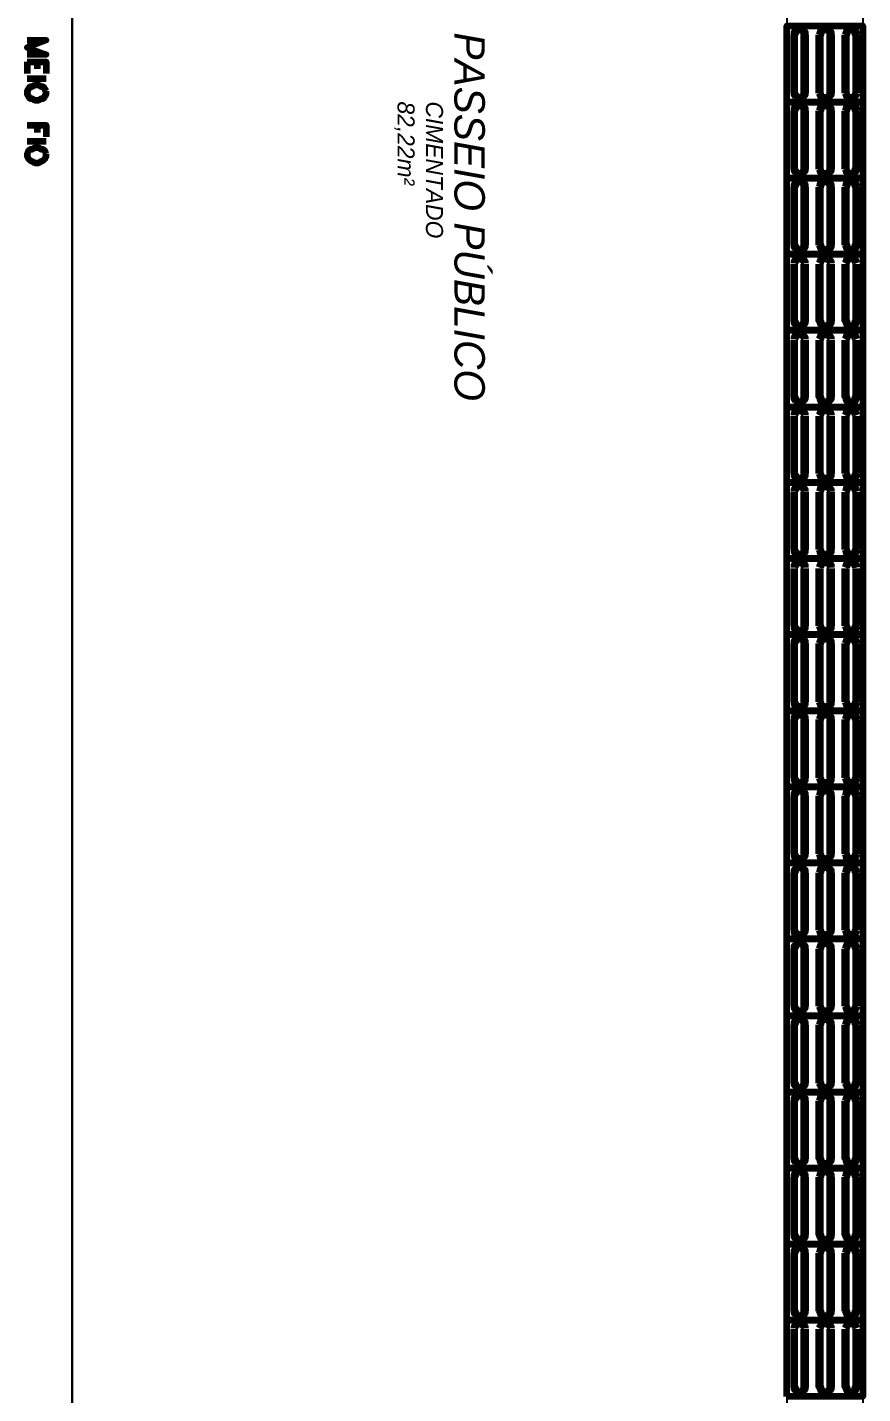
# Model space of a CAD drawing. Header units: millimetres. Extents: x 2273 to 2522, y 1034 to 1187.
# Drawn here: x 2454.622 to 2457.369, y 1045.469 to 1049.959 of the extents above; entities that cross this region are included whole.
import ezdxf

# ---------------------------------------------------------------- set-up
doc = ezdxf.new("R2010")
doc.units = ezdxf.units.MM
doc.layers.add('LAYER8', color=8, linetype='Continuous')
doc.layers.add('PAREDES', color=4, linetype='Continuous', lineweight=100)
doc.styles.get("Standard").update_dxf_attribs({"font": 'arial.ttf'})

# ---------------------------------------------------------------- blocks, each defined once
blk = doc.blocks.new('HI')
at = {"layer": 'PAREDES', "color": 0, "linetype": 'Continuous'}
for points in [[(75.7005, 139.3304), (75.7005, 139.3922), (75.724, 139.3304), (75.7475, 139.3922), (75.7475, 139.3304)], [(75.7711, 139.3304), (75.7711, 139.3922), (75.8093, 139.3922)], [(75.7711, 139.3627), (75.7946, 139.3627)], [(75.827, 139.3922), (75.827, 139.3304)], [(75.8681, 139.3922), (75.8623, 139.3892), (75.8534, 139.3833), (75.8534, 139.3775), (75.8475, 139.3686), (75.8475, 139.3539), (75.8534, 139.3451), (75.8534, 139.3392), (75.8623, 139.3333), (75.8681, 139.3304), (75.877, 139.3304), (75.8828, 139.3333), (75.8917, 139.3392), (75.8917, 139.3451), (75.8975, 139.3539), (75.8975, 139.3686), (75.8917, 139.3775), (75.8917, 139.3833), (75.8828, 139.3892), (75.877, 139.3922), (75.8681, 139.3922)], [(75.9799, 139.3304), (75.9799, 139.3922), (76.0181, 139.3922)], [(75.9799, 139.3627), (76.0034, 139.3627)], [(76.0328, 139.3922), (76.0328, 139.3304)], [(76.074, 139.3922), (76.0652, 139.3892), (76.0593, 139.3833), (76.0593, 139.3775), (76.0534, 139.3686), (76.0534, 139.3539), (76.0593, 139.3451), (76.0593, 139.3392), (76.0652, 139.3333), (76.074, 139.3304), (76.0828, 139.3304), (76.0887, 139.3333), (76.0946, 139.3392), (76.0975, 139.3451), (76.1034, 139.3539), (76.1034, 139.3686), (76.0975, 139.3775), (76.0946, 139.3833), (76.0887, 139.3892), (76.0828, 139.3922), (76.074, 139.3922)], [(75.7711, 139.3304), (75.8093, 139.3304)]]:
    blk.add_lwpolyline(points, dxfattribs=at)
blk = doc.blocks.new('VBCX')
at = {"layer": 'PAREDES', "color": 160, "linetype": 'Continuous'}
for points in [[(75.9034, 141.8275), (75.6534, 141.8275), (75.6534, 142.0775), (75.9034, 142.0775), (75.9034, 141.8275)], [(75.6828, 142.0598), (75.674, 142.0569), (75.6681, 142.0539), (75.6623, 142.048), (75.6623, 142.0392), (75.6623, 142.0304), (75.6681, 142.0245), (75.674, 142.0216), (75.6828, 142.0186)], [(75.6828, 142.0598), (75.874, 142.0598)], [(75.874, 142.0186), (75.8799, 142.0216), (75.8858, 142.0245), (75.8917, 142.0304), (75.8917, 142.0392), (75.8917, 142.048), (75.8858, 142.0539), (75.8799, 142.0569), (75.874, 142.0598)], [(76.1534, 141.8275), (75.9034, 141.8275), (75.9034, 142.0775), (76.1534, 142.0775), (76.1534, 141.8275)], [(75.9328, 142.0598), (75.924, 142.0569), (75.9181, 142.0539), (75.9123, 142.048), (75.9123, 142.0392), (75.9123, 142.0304), (75.9181, 142.0245), (75.924, 142.0216), (75.9328, 142.0186)], [(75.9328, 142.0598), (76.124, 142.0598)], [(76.124, 142.0186), (76.1299, 142.0216), (76.1358, 142.0245), (76.1417, 142.0304), (76.1417, 142.0392), (76.1417, 142.048), (76.1358, 142.0539), (76.1299, 142.0569), (76.1211, 142.0598)], [(76.4034, 141.8275), (76.1534, 141.8275), (76.1534, 142.0775), (76.4034, 142.0775), (76.4034, 141.8275)], [(76.1828, 142.0598), (76.174, 142.0569), (76.1681, 142.0539), (76.1623, 142.048), (76.1623, 142.0392), (76.1623, 142.0304), (76.1681, 142.0245), (76.174, 142.0216), (76.1828, 142.0186)], [(76.1828, 142.0598), (76.374, 142.0598)], [(76.374, 142.0186), (76.3799, 142.0216), (76.3858, 142.0245), (76.3917, 142.0304), (76.3917, 142.0392), (76.3917, 142.048), (76.3858, 142.0539), (76.3799, 142.0569), (76.3711, 142.0598)], [(76.6534, 141.8275), (76.4034, 141.8275), (76.4034, 142.0775), (76.6534, 142.0775), (76.6534, 141.8275)], [(76.4328, 142.0598), (76.427, 142.0569), (76.4181, 142.0539), (76.4152, 142.048), (76.4123, 142.0392), (76.4152, 142.0304), (76.4181, 142.0245), (76.427, 142.0216), (76.4328, 142.0186)], [(76.4358, 142.0598), (76.624, 142.0598)], [(76.6211, 142.0186), (76.6299, 142.0216), (76.6358, 142.0245), (76.6417, 142.0304), (76.6417, 142.0392), (76.6417, 142.048), (76.6358, 142.0539), (76.6299, 142.0569), (76.6211, 142.0598)], [(76.9064, 141.8275), (76.6534, 141.8275), (76.6534, 142.0775), (76.9064, 142.0775), (76.9064, 141.8275)], [(76.6828, 142.0598), (76.677, 142.0569), (76.6681, 142.0539), (76.6652, 142.048), (76.6623, 142.0392), (76.6652, 142.0304), (76.6681, 142.0245), (76.677, 142.0216), (76.6828, 142.0186)], [(76.6858, 142.0598), (76.874, 142.0598)], [(76.8711, 142.0186), (76.8799, 142.0216), (76.8858, 142.0245), (76.8917, 142.0304), (76.8917, 142.0392), (76.8917, 142.048), (76.8858, 142.0539), (76.8799, 142.0569), (76.8711, 142.0598)], [(77.1534, 141.8275), (76.9064, 141.8275), (76.9064, 142.0775), (77.1534, 142.0775), (77.1534, 141.8275)], [(76.9328, 142.0598), (76.927, 142.0569), (76.9181, 142.0539), (76.9152, 142.048), (76.9123, 142.0392), (76.9152, 142.0304), (76.9181, 142.0245), (76.927, 142.0216), (76.9328, 142.0186)], [(76.9358, 142.0598), (77.124, 142.0598)], [(77.124, 142.0186), (77.1328, 142.0216), (77.1387, 142.0245), (77.1417, 142.0304), (77.1446, 142.0392), (77.1417, 142.048), (77.1387, 142.0539), (77.1328, 142.0569), (77.124, 142.0598)], [(77.4034, 141.8275), (77.1534, 141.8275), (77.1534, 142.0775), (77.4034, 142.0775), (77.4034, 141.8275)], [(77.1828, 142.0598), (77.177, 142.0569), (77.1681, 142.0539), (77.1652, 142.048), (77.1623, 142.0392), (77.1652, 142.0304), (77.1681, 142.0245), (77.177, 142.0216), (77.1828, 142.0186)], [(77.1858, 142.0598), (77.374, 142.0598)], [(77.374, 142.0186), (77.3828, 142.0216), (77.3887, 142.0245), (77.3917, 142.0304), (77.3946, 142.0392), (77.3917, 142.048), (77.3887, 142.0539), (77.3828, 142.0569), (77.374, 142.0598)], [(77.6534, 141.8275), (77.4034, 141.8275), (77.4034, 142.0775), (77.6534, 142.0775), (77.6534, 141.8275)], [(77.4328, 142.0598), (77.424, 142.0569), (77.4181, 142.0539), (77.4152, 142.048), (77.4123, 142.0392), (77.4152, 142.0304), (77.4181, 142.0245), (77.424, 142.0216), (77.4328, 142.0186)], [(77.4358, 142.0598), (77.624, 142.0598)], [(77.624, 142.0186), (77.6328, 142.0216), (77.6387, 142.0245), (77.6417, 142.0304), (77.6446, 142.0392), (77.6417, 142.048), (77.6387, 142.0539), (77.6328, 142.0569), (77.624, 142.0598)], [(77.9034, 141.8275), (77.6534, 141.8275), (77.6534, 142.0775), (77.9034, 142.0775), (77.9034, 141.8275)], [(77.6828, 142.0598), (77.674, 142.0569), (77.6681, 142.0539), (77.6652, 142.048), (77.6623, 142.0392), (77.6652, 142.0304), (77.6681, 142.0245), (77.674, 142.0216), (77.6828, 142.0186)], [(77.6828, 142.0598), (77.874, 142.0598)], [(77.874, 142.0186), (77.8828, 142.0216), (77.8887, 142.0245), (77.8917, 142.0304), (77.8946, 142.0392), (77.8917, 142.048), (77.8887, 142.0539), (77.8828, 142.0569), (77.874, 142.0598)], [(78.1534, 141.8275), (77.9034, 141.8275), (77.9034, 142.0775), (78.1534, 142.0775), (78.1534, 141.8275)], [(77.9328, 142.0598), (77.924, 142.0569), (77.9181, 142.0539), (77.9152, 142.048), (77.9123, 142.0392), (77.9152, 142.0304), (77.9181, 142.0245), (77.924, 142.0216), (77.9328, 142.0186)], [(77.9328, 142.0598), (78.124, 142.0598)], [(78.124, 142.0186), (78.1328, 142.0216), (78.1387, 142.0245), (78.1417, 142.0304), (78.1446, 142.0392), (78.1417, 142.048), (78.1387, 142.0539), (78.1328, 142.0569), (78.124, 142.0598)], [(78.4034, 141.8275), (78.1534, 141.8275), (78.1534, 142.0775), (78.4034, 142.0775), (78.4034, 141.8275)], [(78.1828, 142.0598), (78.174, 142.0569), (78.1681, 142.0539), (78.1652, 142.048), (78.1623, 142.0392), (78.1652, 142.0304), (78.1681, 142.0245), (78.174, 142.0216), (78.1828, 142.0186)], [(78.1828, 142.0598), (78.374, 142.0598)], [(78.374, 142.0186), (78.3828, 142.0216), (78.3887, 142.0245), (78.3917, 142.0304), (78.3946, 142.0392), (78.3917, 142.048), (78.3887, 142.0539), (78.3799, 142.0569), (78.374, 142.0598)], [(78.6534, 141.8275), (78.4034, 141.8275), (78.4034, 142.0775), (78.6534, 142.0775), (78.6534, 141.8275)], [(78.4358, 142.0598), (78.427, 142.0569), (78.4211, 142.0539), (78.4152, 142.048), (78.4152, 142.0392), (78.4152, 142.0304), (78.4211, 142.0245), (78.427, 142.0216), (78.4358, 142.0186)], [(78.4358, 142.0598), (78.624, 142.0598)], [(78.624, 142.0186), (78.6328, 142.0216), (78.6387, 142.0245), (78.6417, 142.0304), (78.6446, 142.0392), (78.6417, 142.048), (78.6387, 142.0539), (78.6299, 142.0569), (78.624, 142.0598)], [(78.9064, 141.8275), (78.6534, 141.8275), (78.6534, 142.0775), (78.9064, 142.0775), (78.9064, 141.8275)], [(78.6858, 142.0598), (78.677, 142.0569), (78.6711, 142.0539), (78.6652, 142.048), (78.6652, 142.0392), (78.6652, 142.0304), (78.6711, 142.0245), (78.677, 142.0216), (78.6858, 142.0186)], [(78.6858, 142.0598), (78.874, 142.0598)], [(78.874, 142.0186), (78.8799, 142.0216), (78.8887, 142.0245), (78.8917, 142.0304), (78.8946, 142.0392), (78.8917, 142.048), (78.8887, 142.0539), (78.8799, 142.0569), (78.874, 142.0598)], [(79.1564, 141.8275), (78.9064, 141.8275), (78.9064, 142.0775), (79.1564, 142.0775), (79.1564, 141.8275)], [(78.9358, 142.0598), (78.927, 142.0569), (78.9211, 142.0539), (78.9152, 142.048), (78.9152, 142.0392), (78.9152, 142.0304), (78.9211, 142.0245), (78.927, 142.0216), (78.9358, 142.0186)], [(78.9358, 142.0598), (79.127, 142.0598)], [(79.127, 142.0186), (79.1328, 142.0216), (79.1387, 142.0245), (79.1446, 142.0304), (79.1446, 142.0392), (79.1446, 142.048), (79.1387, 142.0539), (79.1328, 142.0569), (79.124, 142.0598)], [(79.4064, 141.8275), (79.1564, 141.8275), (79.1564, 142.0775), (79.4064, 142.0775), (79.4064, 141.8275)], [(79.1858, 142.0598), (79.177, 142.0569), (79.1711, 142.0539), (79.1652, 142.048), (79.1652, 142.0392), (79.1652, 142.0304), (79.1711, 142.0245), (79.177, 142.0216), (79.1858, 142.0186)], [(79.1858, 142.0598), (79.377, 142.0598)], [(79.374, 142.0186), (79.3828, 142.0216), (79.3887, 142.0245), (79.3946, 142.0304), (79.3946, 142.0392), (79.3946, 142.048), (79.3887, 142.0539), (79.3828, 142.0569), (79.374, 142.0598)], [(79.6564, 141.8275), (79.4064, 141.8275), (79.4064, 142.0775), (79.6564, 142.0775), (79.6564, 141.8275)], [(79.4358, 142.0598), (79.427, 142.0569), (79.4211, 142.0539), (79.4152, 142.048), (79.4152, 142.0392), (79.4152, 142.0304), (79.4211, 142.0245), (79.427, 142.0216), (79.4358, 142.0186)], [(79.4358, 142.0598), (79.627, 142.0598)], [(79.624, 142.0186), (79.6328, 142.0216), (79.6387, 142.0245), (79.6446, 142.0304), (79.6446, 142.0392), (79.6446, 142.048), (79.6387, 142.0539), (79.6328, 142.0569), (79.624, 142.0598)], [(79.9064, 141.8275), (79.6564, 141.8275), (79.6564, 142.0775), (79.9064, 142.0775), (79.9064, 141.8275)], [(79.6858, 142.0598), (79.677, 142.0569), (79.6711, 142.0539), (79.6652, 142.048), (79.6652, 142.0392), (79.6652, 142.0304), (79.6711, 142.0245), (79.677, 142.0216), (79.6858, 142.0186)], [(79.6858, 142.0598), (79.877, 142.0598)], [(79.874, 142.0186), (79.8828, 142.0216), (79.8887, 142.0245), (79.8946, 142.0304), (79.8946, 142.0392), (79.8946, 142.048), (79.8887, 142.0539), (79.8828, 142.0569), (79.874, 142.0598)], [(80.1564, 141.8275), (79.9064, 141.8275), (79.9064, 142.0775), (80.1564, 142.0775), (80.1564, 141.8275)], [(79.9328, 142.0598), (79.927, 142.0569), (79.9211, 142.0539), (79.9152, 142.048), (79.9152, 142.0392), (79.9152, 142.0304), (79.9211, 142.0245), (79.927, 142.0216), (79.9328, 142.0186)], [(79.9358, 142.0598), (80.127, 142.0598)], [(80.124, 142.0186), (80.1328, 142.0216), (80.1387, 142.0245), (80.1446, 142.0304), (80.1446, 142.0392), (80.1446, 142.048), (80.1387, 142.0539), (80.1328, 142.0569), (80.124, 142.0598)], [(75.6828, 142.0539), (75.6711, 142.051), (75.6652, 142.0392), (75.6711, 142.0275), (75.6828, 142.0245)], [(75.6828, 142.0539), (75.874, 142.0539)], [(75.874, 142.0245), (75.6828, 142.0245)], [(75.874, 142.0186), (75.6828, 142.0186)], [(75.874, 142.0245), (75.8828, 142.0275), (75.8887, 142.0392), (75.8828, 142.051), (75.874, 142.0539)], [(75.9328, 142.0539), (75.9211, 142.051), (75.9152, 142.0392), (75.9211, 142.0275), (75.9328, 142.0245)], [(75.9328, 142.0539), (76.124, 142.0539)], [(76.124, 142.0245), (75.9328, 142.0245)], [(76.124, 142.0186), (75.9328, 142.0186)], [(76.124, 142.0245), (76.1328, 142.0275), (76.1387, 142.0392), (76.1328, 142.051), (76.1211, 142.0539)], [(76.1828, 142.0539), (76.1711, 142.051), (76.1652, 142.0392), (76.1711, 142.0275), (76.1828, 142.0245)], [(76.1828, 142.0539), (76.374, 142.0539)], [(76.374, 142.0245), (76.1828, 142.0245)], [(76.374, 142.0186), (76.1828, 142.0186)], [(76.3711, 142.0245), (76.3828, 142.0275), (76.3887, 142.0392), (76.3828, 142.051), (76.3711, 142.0539)], [(76.4328, 142.0539), (76.424, 142.051), (76.4181, 142.0392), (76.424, 142.0275), (76.4328, 142.0245)], [(76.4358, 142.0539), (76.624, 142.0539)], [(76.624, 142.0245), (76.4358, 142.0245)], [(76.624, 142.0186), (76.4358, 142.0186)], [(76.6211, 142.0245), (76.6328, 142.0275), (76.6387, 142.0392), (76.6328, 142.051), (76.6211, 142.0539)], [(76.6828, 142.0539), (76.6711, 142.051), (76.6681, 142.0392), (76.6711, 142.0275), (76.6828, 142.0245)], [(76.6858, 142.0539), (76.874, 142.0539)], [(76.874, 142.0245), (76.6858, 142.0245)], [(76.874, 142.0186), (76.6858, 142.0186)], [(76.8711, 142.0245), (76.8828, 142.0275), (76.8887, 142.0392), (76.8828, 142.051), (76.8711, 142.0539)], [(76.9328, 142.0539), (76.9211, 142.051), (76.9181, 142.0392), (76.9211, 142.0275), (76.9328, 142.0245)], [(76.9358, 142.0539), (77.124, 142.0539)], [(77.124, 142.0245), (76.9358, 142.0245)], [(77.124, 142.0186), (76.9358, 142.0186)], [(77.124, 142.0245), (77.1358, 142.0275), (77.1387, 142.0392), (77.1358, 142.051), (77.124, 142.0539)], [(77.1828, 142.0539), (77.1711, 142.051), (77.1681, 142.0392), (77.1711, 142.0275), (77.1828, 142.0245)], [(77.1858, 142.0539), (77.374, 142.0539)], [(77.374, 142.0245), (77.1858, 142.0245)], [(77.374, 142.0186), (77.1858, 142.0186)], [(77.374, 142.0245), (77.3858, 142.0275), (77.3887, 142.0392), (77.3858, 142.051), (77.374, 142.0539)], [(77.4328, 142.0539), (77.4211, 142.051), (77.4181, 142.0392), (77.4211, 142.0275), (77.4328, 142.0245)], [(77.4358, 142.0539), (77.624, 142.0539)], [(77.624, 142.0245), (77.4358, 142.0245)], [(77.624, 142.0186), (77.4358, 142.0186)], [(77.624, 142.0245), (77.6358, 142.0275), (77.6387, 142.0392), (77.6358, 142.051), (77.624, 142.0539)], [(77.6828, 142.0539), (77.6711, 142.051), (77.6681, 142.0392), (77.6711, 142.0275), (77.6828, 142.0245)], [(77.6828, 142.0539), (77.874, 142.0539)], [(77.874, 142.0245), (77.6828, 142.0245)], [(77.874, 142.0186), (77.6828, 142.0186)], [(77.874, 142.0245), (77.8858, 142.0275), (77.8887, 142.0392), (77.8858, 142.051), (77.874, 142.0539)], [(77.9328, 142.0539), (77.9211, 142.051), (77.9181, 142.0392), (77.9211, 142.0275), (77.9328, 142.0245)], [(77.9328, 142.0539), (78.124, 142.0539)], [(78.124, 142.0245), (77.9328, 142.0245)], [(78.124, 142.0186), (77.9328, 142.0186)], [(78.124, 142.0245), (78.1358, 142.0275), (78.1387, 142.0392), (78.1358, 142.051), (78.124, 142.0539)], [(78.1828, 142.0539), (78.1711, 142.051), (78.1681, 142.0392), (78.1711, 142.0275), (78.1828, 142.0245)], [(78.1828, 142.0539), (78.374, 142.0539)], [(78.374, 142.0245), (78.1828, 142.0245)], [(78.374, 142.0186), (78.1828, 142.0186)], [(78.374, 142.0245), (78.3858, 142.0275), (78.3887, 142.0392), (78.3858, 142.051), (78.374, 142.0539)], [(78.4358, 142.0539), (78.424, 142.051), (78.4181, 142.0392), (78.424, 142.0275), (78.4358, 142.0245)], [(78.4358, 142.0539), (78.624, 142.0539)], [(78.624, 142.0245), (78.4358, 142.0245)], [(78.624, 142.0186), (78.4358, 142.0186)], [(78.624, 142.0245), (78.6358, 142.0275), (78.6387, 142.0392), (78.6358, 142.051), (78.624, 142.0539)], [(78.6858, 142.0539), (78.674, 142.051), (78.6681, 142.0392), (78.674, 142.0275), (78.6858, 142.0245)], [(78.6858, 142.0539), (78.874, 142.0539)], [(78.874, 142.0245), (78.6858, 142.0245)], [(78.874, 142.0186), (78.6858, 142.0186)], [(78.874, 142.0245), (78.8858, 142.0275), (78.8887, 142.0392), (78.8858, 142.051), (78.874, 142.0539)], [(78.9358, 142.0539), (78.924, 142.051), (78.9181, 142.0392), (78.924, 142.0275), (78.9358, 142.0245)], [(78.9358, 142.0539), (79.127, 142.0539)], [(79.127, 142.0245), (78.9358, 142.0245)], [(79.127, 142.0186), (78.9358, 142.0186)], [(79.124, 142.0245), (79.1358, 142.0275), (79.1417, 142.0392), (79.1358, 142.051), (79.124, 142.0539)], [(79.1858, 142.0539), (79.174, 142.051), (79.1681, 142.0392), (79.174, 142.0275), (79.1858, 142.0245)], [(79.1858, 142.0539), (79.377, 142.0539)], [(79.377, 142.0245), (79.1858, 142.0245)], [(79.377, 142.0186), (79.1858, 142.0186)], [(79.374, 142.0245), (79.3858, 142.0275), (79.3917, 142.0392), (79.3858, 142.051), (79.374, 142.0539)], [(79.4358, 142.0539), (79.424, 142.051), (79.4181, 142.0392), (79.424, 142.0275), (79.4358, 142.0245)], [(79.4358, 142.0539), (79.627, 142.0539)], [(79.627, 142.0245), (79.4358, 142.0245)], [(79.627, 142.0186), (79.4358, 142.0186)], [(79.624, 142.0245), (79.6358, 142.0275), (79.6417, 142.0392), (79.6358, 142.051), (79.624, 142.0539)], [(79.6858, 142.0539), (79.674, 142.051), (79.6681, 142.0392), (79.674, 142.0275), (79.6858, 142.0245)], [(79.6858, 142.0539), (79.877, 142.0539)], [(79.877, 142.0245), (79.6858, 142.0245)], [(79.877, 142.0186), (79.6858, 142.0186)], [(79.874, 142.0245), (79.8858, 142.0275), (79.8917, 142.0392), (79.8858, 142.051), (79.874, 142.0539)], [(79.9328, 142.0539), (79.924, 142.051), (79.9181, 142.0392), (79.924, 142.0275), (79.9328, 142.0245)], [(79.9358, 142.0539), (80.127, 142.0539)], [(80.127, 142.0245), (79.9358, 142.0245)], [(80.127, 142.0186), (79.9358, 142.0186)], [(80.124, 142.0245), (80.1358, 142.0275), (80.1417, 142.0392), (80.1358, 142.051), (80.124, 142.0539)], [(75.6828, 141.9745), (75.674, 141.9745), (75.6681, 141.9686), (75.6623, 141.9627), (75.6623, 141.9539), (75.6623, 141.948), (75.6681, 141.9392), (75.674, 141.9363), (75.6828, 141.9333)], [(75.6828, 141.9716), (75.6711, 141.9657), (75.6652, 141.9539), (75.6711, 141.9422), (75.6828, 141.9392)], [(75.6828, 141.9745), (75.874, 141.9745)], [(75.6828, 141.9686), (75.874, 141.9686)], [(75.874, 141.9333), (75.8799, 141.9363), (75.8858, 141.9392), (75.8917, 141.948), (75.8917, 141.9539), (75.8917, 141.9627), (75.8858, 141.9686), (75.8799, 141.9745), (75.874, 141.9745)], [(75.874, 141.9392), (75.8828, 141.9422), (75.8887, 141.9539), (75.8828, 141.9657), (75.874, 141.9716)], [(75.9328, 141.9745), (75.924, 141.9745), (75.9181, 141.9686), (75.9123, 141.9627), (75.9123, 141.9539), (75.9123, 141.948), (75.9181, 141.9392), (75.924, 141.9363), (75.9328, 141.9333)], [(75.9328, 141.9716), (75.9211, 141.9657), (75.9152, 141.9539), (75.9211, 141.9422), (75.9328, 141.9392)], [(75.9328, 141.9745), (76.124, 141.9745)], [(75.9328, 141.9686), (76.124, 141.9686)], [(76.124, 141.9333), (76.1299, 141.9363), (76.1358, 141.9392), (76.1417, 141.948), (76.1417, 141.9539), (76.1417, 141.9627), (76.1358, 141.9686), (76.1299, 141.9745), (76.1211, 141.9745)], [(76.124, 141.9392), (76.1328, 141.9422), (76.1387, 141.9539), (76.1328, 141.9657), (76.1211, 141.9716)], [(76.1828, 141.9745), (76.174, 141.9745), (76.1681, 141.9686), (76.1623, 141.9627), (76.1623, 141.9539), (76.1623, 141.948), (76.1681, 141.9392), (76.174, 141.9363), (76.1828, 141.9333)], [(76.1828, 141.9716), (76.1711, 141.9657), (76.1652, 141.9539), (76.1711, 141.9422), (76.1828, 141.9392)], [(76.1828, 141.9745), (76.374, 141.9745)], [(76.1828, 141.9686), (76.374, 141.9686)], [(76.374, 141.9333), (76.3799, 141.9363), (76.3858, 141.9392), (76.3917, 141.948), (76.3917, 141.9539), (76.3917, 141.9627), (76.3858, 141.9686), (76.3799, 141.9745), (76.3711, 141.9745)], [(76.3711, 141.9392), (76.3828, 141.9422), (76.3887, 141.9539), (76.3828, 141.9657), (76.3711, 141.9716)], [(76.4328, 141.9745), (76.427, 141.9745), (76.4181, 141.9686), (76.4152, 141.9627), (76.4123, 141.9539), (76.4152, 141.948), (76.4181, 141.9392), (76.427, 141.9363), (76.4328, 141.9333)], [(76.4328, 141.9716), (76.424, 141.9657), (76.4181, 141.9539), (76.424, 141.9422), (76.4328, 141.9392)], [(76.4358, 141.9745), (76.624, 141.9745)], [(76.4358, 141.9686), (76.624, 141.9686)], [(76.6211, 141.9333), (76.6299, 141.9363), (76.6358, 141.9392), (76.6417, 141.948), (76.6417, 141.9539), (76.6417, 141.9627), (76.6358, 141.9686), (76.6299, 141.9745), (76.6211, 141.9745)], [(76.6211, 141.9392), (76.6328, 141.9422), (76.6387, 141.9539), (76.6328, 141.9657), (76.6211, 141.9716)], [(76.6828, 141.9745), (76.677, 141.9745), (76.6681, 141.9686), (76.6652, 141.9627), (76.6623, 141.9539), (76.6652, 141.948), (76.6681, 141.9392), (76.677, 141.9363), (76.6828, 141.9333)], [(76.6828, 141.9716), (76.6711, 141.9657), (76.6681, 141.9539), (76.6711, 141.9422), (76.6828, 141.9392)], [(76.6858, 141.9745), (76.874, 141.9745)], [(76.6858, 141.9686), (76.874, 141.9686)], [(76.8711, 141.9333), (76.8799, 141.9363), (76.8858, 141.9392), (76.8917, 141.948), (76.8917, 141.9539), (76.8917, 141.9627), (76.8858, 141.9686), (76.8799, 141.9745), (76.8711, 141.9745)], [(76.8711, 141.9392), (76.8828, 141.9422), (76.8887, 141.9539), (76.8828, 141.9657), (76.8711, 141.9716)], [(76.9328, 141.9745), (76.927, 141.9745), (76.9181, 141.9686), (76.9152, 141.9627), (76.9123, 141.9539), (76.9152, 141.948), (76.9181, 141.9392), (76.927, 141.9363), (76.9328, 141.9333)], [(76.9328, 141.9716), (76.9211, 141.9657), (76.9181, 141.9539), (76.9211, 141.9422), (76.9328, 141.9392)], [(76.9358, 141.9745), (77.124, 141.9745)], [(76.9358, 141.9686), (77.124, 141.9686)], [(77.124, 141.9333), (77.1328, 141.9363), (77.1387, 141.9392), (77.1417, 141.948), (77.1446, 141.9539), (77.1417, 141.9627), (77.1387, 141.9686), (77.1328, 141.9745), (77.124, 141.9745)], [(77.124, 141.9392), (77.1358, 141.9422), (77.1387, 141.9539), (77.1358, 141.9657), (77.124, 141.9716)], [(77.1828, 141.9745), (77.177, 141.9745), (77.1681, 141.9686), (77.1652, 141.9627), (77.1623, 141.9539), (77.1652, 141.948), (77.1681, 141.9392), (77.177, 141.9363), (77.1828, 141.9333)], [(77.1828, 141.9716), (77.1711, 141.9657), (77.1681, 141.9539), (77.1711, 141.9422), (77.1828, 141.9392)], [(77.1858, 141.9745), (77.374, 141.9745)], [(77.1858, 141.9686), (77.374, 141.9686)], [(77.374, 141.9333), (77.3828, 141.9363), (77.3887, 141.9392), (77.3917, 141.948), (77.3946, 141.9539), (77.3917, 141.9627), (77.3887, 141.9686), (77.3828, 141.9745), (77.374, 141.9745)], [(77.374, 141.9392), (77.3858, 141.9422), (77.3887, 141.9539), (77.3858, 141.9657), (77.374, 141.9716)], [(77.4328, 141.9745), (77.424, 141.9745), (77.4181, 141.9686), (77.4152, 141.9627), (77.4123, 141.9539), (77.4152, 141.948), (77.4181, 141.9392), (77.424, 141.9363), (77.4328, 141.9333)], [(77.4328, 141.9716), (77.4211, 141.9657), (77.4181, 141.9539), (77.4211, 141.9422), (77.4328, 141.9392)], [(77.4358, 141.9745), (77.624, 141.9745)], [(77.4358, 141.9686), (77.624, 141.9686)], [(77.624, 141.9333), (77.6328, 141.9363), (77.6387, 141.9392), (77.6417, 141.948), (77.6446, 141.9539), (77.6417, 141.9627), (77.6387, 141.9686), (77.6328, 141.9745), (77.624, 141.9745)], [(77.624, 141.9392), (77.6358, 141.9422), (77.6387, 141.9539), (77.6358, 141.9657), (77.624, 141.9716)], [(77.6828, 141.9745), (77.674, 141.9745), (77.6681, 141.9686), (77.6652, 141.9627), (77.6623, 141.9539), (77.6652, 141.948), (77.6681, 141.9392), (77.674, 141.9363), (77.6828, 141.9333)], [(77.6828, 141.9716), (77.6711, 141.9657), (77.6681, 141.9539), (77.6711, 141.9422), (77.6828, 141.9392)], [(77.6828, 141.9745), (77.874, 141.9745)], [(77.6828, 141.9686), (77.874, 141.9686)], [(77.874, 141.9333), (77.8828, 141.9363), (77.8887, 141.9392), (77.8917, 141.948), (77.8946, 141.9539), (77.8917, 141.9627), (77.8887, 141.9686), (77.8828, 141.9745), (77.874, 141.9745)], [(77.874, 141.9392), (77.8858, 141.9422), (77.8887, 141.9539), (77.8858, 141.9657), (77.874, 141.9716)], [(77.9328, 141.9745), (77.924, 141.9745), (77.9181, 141.9686), (77.9152, 141.9627), (77.9123, 141.9539), (77.9152, 141.948), (77.9181, 141.9392), (77.924, 141.9363), (77.9328, 141.9333)], [(77.9328, 141.9716), (77.9211, 141.9657), (77.9181, 141.9539), (77.9211, 141.9422), (77.9328, 141.9392)], [(77.9328, 141.9745), (78.124, 141.9745)], [(77.9328, 141.9686), (78.124, 141.9686)], [(78.124, 141.9333), (78.1328, 141.9363), (78.1387, 141.9392), (78.1417, 141.948), (78.1446, 141.9539), (78.1417, 141.9627), (78.1387, 141.9686), (78.1328, 141.9745), (78.124, 141.9745)], [(78.124, 141.9392), (78.1358, 141.9422), (78.1387, 141.9539), (78.1358, 141.9657), (78.124, 141.9716)], [(78.1828, 141.9745), (78.174, 141.9745), (78.1681, 141.9686), (78.1652, 141.9627), (78.1623, 141.9539), (78.1652, 141.948), (78.1681, 141.9392), (78.174, 141.9363), (78.1828, 141.9333)], [(78.1828, 141.9716), (78.1711, 141.9657), (78.1681, 141.9539), (78.1711, 141.9422), (78.1828, 141.9392)], [(78.1828, 141.9745), (78.374, 141.9745)], [(78.1828, 141.9686), (78.374, 141.9686)], [(78.374, 141.9333), (78.3828, 141.9363), (78.3887, 141.9392), (78.3917, 141.948), (78.3946, 141.9539), (78.3917, 141.9627), (78.3887, 141.9686), (78.3799, 141.9745), (78.374, 141.9745)], [(78.374, 141.9392), (78.3858, 141.9422), (78.3887, 141.9539), (78.3858, 141.9657), (78.374, 141.9716)], [(78.4358, 141.9745), (78.427, 141.9745), (78.4211, 141.9686), (78.4152, 141.9627), (78.4152, 141.9539), (78.4152, 141.948), (78.4211, 141.9392), (78.427, 141.9363), (78.4358, 141.9333)], [(78.4358, 141.9716), (78.424, 141.9657), (78.4181, 141.9539), (78.424, 141.9422), (78.4358, 141.9392)], [(78.4358, 141.9745), (78.624, 141.9745)], [(78.4358, 141.9686), (78.624, 141.9686)], [(78.624, 141.9333), (78.6328, 141.9363), (78.6387, 141.9392), (78.6417, 141.948), (78.6446, 141.9539), (78.6417, 141.9627), (78.6387, 141.9686), (78.6299, 141.9745), (78.624, 141.9745)], [(78.624, 141.9392), (78.6358, 141.9422), (78.6387, 141.9539), (78.6358, 141.9657), (78.624, 141.9716)], [(78.6858, 141.9745), (78.677, 141.9745), (78.6711, 141.9686), (78.6652, 141.9627), (78.6652, 141.9539), (78.6652, 141.948), (78.6711, 141.9392), (78.677, 141.9363), (78.6858, 141.9333)], [(78.6858, 141.9716), (78.674, 141.9657), (78.6681, 141.9539), (78.674, 141.9422), (78.6858, 141.9392)], [(78.6858, 141.9745), (78.874, 141.9745)], [(78.6858, 141.9686), (78.874, 141.9686)], [(78.874, 141.9333), (78.8799, 141.9363), (78.8887, 141.9392), (78.8917, 141.948), (78.8946, 141.9539), (78.8917, 141.9627), (78.8887, 141.9686), (78.8799, 141.9745), (78.874, 141.9745)], [(78.874, 141.9392), (78.8858, 141.9422), (78.8887, 141.9539), (78.8858, 141.9657), (78.874, 141.9716)], [(78.9358, 141.9745), (78.927, 141.9745), (78.9211, 141.9686), (78.9152, 141.9627), (78.9152, 141.9539), (78.9152, 141.948), (78.9211, 141.9392), (78.927, 141.9363), (78.9358, 141.9333)], [(78.9358, 141.9716), (78.924, 141.9657), (78.9181, 141.9539), (78.924, 141.9422), (78.9358, 141.9392)], [(78.9358, 141.9745), (79.127, 141.9745)], [(78.9358, 141.9686), (79.127, 141.9686)], [(79.127, 141.9333), (79.1328, 141.9363), (79.1387, 141.9392), (79.1446, 141.948), (79.1446, 141.9539), (79.1446, 141.9627), (79.1387, 141.9686), (79.1328, 141.9745), (79.124, 141.9745)], [(79.124, 141.9392), (79.1358, 141.9422), (79.1417, 141.9539), (79.1358, 141.9657), (79.124, 141.9716)], [(79.1858, 141.9745), (79.177, 141.9745), (79.1711, 141.9686), (79.1652, 141.9627), (79.1652, 141.9539), (79.1652, 141.948), (79.1711, 141.9392), (79.177, 141.9363), (79.1858, 141.9333)], [(79.1858, 141.9716), (79.174, 141.9657), (79.1681, 141.9539), (79.174, 141.9422), (79.1858, 141.9392)], [(79.1858, 141.9745), (79.377, 141.9745)], [(79.1858, 141.9686), (79.377, 141.9686)], [(79.374, 141.9333), (79.3828, 141.9363), (79.3887, 141.9392), (79.3946, 141.948), (79.3946, 141.9539), (79.3946, 141.9627), (79.3887, 141.9686), (79.3828, 141.9745), (79.374, 141.9745)], [(79.374, 141.9392), (79.3858, 141.9422), (79.3917, 141.9539), (79.3858, 141.9657), (79.374, 141.9716)], [(79.4358, 141.9745), (79.427, 141.9745), (79.4211, 141.9686), (79.4152, 141.9627), (79.4152, 141.9539), (79.4152, 141.948), (79.4211, 141.9392), (79.427, 141.9363), (79.4358, 141.9333)], [(79.4358, 141.9716), (79.424, 141.9657), (79.4181, 141.9539), (79.424, 141.9422), (79.4358, 141.9392)], [(79.4358, 141.9745), (79.627, 141.9745)], [(79.4358, 141.9686), (79.627, 141.9686)], [(79.624, 141.9333), (79.6328, 141.9363), (79.6387, 141.9392), (79.6446, 141.948), (79.6446, 141.9539), (79.6446, 141.9627), (79.6387, 141.9686), (79.6328, 141.9745), (79.624, 141.9745)], [(79.624, 141.9392), (79.6358, 141.9422), (79.6417, 141.9539), (79.6358, 141.9657), (79.624, 141.9716)], [(79.6858, 141.9745), (79.677, 141.9745), (79.6711, 141.9686), (79.6652, 141.9627), (79.6652, 141.9539), (79.6652, 141.948), (79.6711, 141.9392), (79.677, 141.9363), (79.6858, 141.9333)], [(79.6858, 141.9716), (79.674, 141.9657), (79.6681, 141.9539), (79.674, 141.9422), (79.6858, 141.9392)], [(79.6858, 141.9745), (79.877, 141.9745)], [(79.6858, 141.9686), (79.877, 141.9686)], [(79.874, 141.9333), (79.8828, 141.9363), (79.8887, 141.9392), (79.8946, 141.948), (79.8946, 141.9539), (79.8946, 141.9627), (79.8887, 141.9686), (79.8828, 141.9745), (79.874, 141.9745)], [(79.874, 141.9392), (79.8858, 141.9422), (79.8917, 141.9539), (79.8858, 141.9657), (79.874, 141.9716)], [(79.9328, 141.9745), (79.927, 141.9745), (79.9211, 141.9686), (79.9152, 141.9627), (79.9152, 141.9539), (79.9152, 141.948), (79.9211, 141.9392), (79.927, 141.9363), (79.9328, 141.9333)], [(79.9328, 141.9716), (79.924, 141.9657), (79.9181, 141.9539), (79.924, 141.9422), (79.9328, 141.9392)], [(79.9358, 141.9745), (80.127, 141.9745)], [(79.9358, 141.9686), (80.127, 141.9686)], [(80.124, 141.9333), (80.1328, 141.9363), (80.1387, 141.9392), (80.1446, 141.948), (80.1446, 141.9539), (80.1446, 141.9627), (80.1387, 141.9686), (80.1328, 141.9745), (80.124, 141.9745)], [(80.124, 141.9392), (80.1358, 141.9422), (80.1417, 141.9539), (80.1358, 141.9657), (80.124, 141.9716)], [(75.874, 141.9392), (75.6828, 141.9392)], [(75.874, 141.9333), (75.6828, 141.9333)], [(76.124, 141.9392), (75.9328, 141.9392)], [(76.124, 141.9333), (75.9328, 141.9333)], [(76.374, 141.9392), (76.1828, 141.9392)], [(76.374, 141.9333), (76.1828, 141.9333)], [(76.624, 141.9392), (76.4358, 141.9392)], [(76.624, 141.9333), (76.4358, 141.9333)], [(76.874, 141.9392), (76.6858, 141.9392)], [(76.874, 141.9333), (76.6858, 141.9333)], [(77.124, 141.9392), (76.9358, 141.9392)], [(77.124, 141.9333), (76.9358, 141.9333)], [(77.374, 141.9392), (77.1858, 141.9392)], [(77.374, 141.9333), (77.1858, 141.9333)], [(77.624, 141.9392), (77.4358, 141.9392)], [(77.624, 141.9333), (77.4358, 141.9333)], [(77.874, 141.9392), (77.6828, 141.9392)], [(77.874, 141.9333), (77.6828, 141.9333)], [(78.124, 141.9392), (77.9328, 141.9392)], [(78.124, 141.9333), (77.9328, 141.9333)], [(78.374, 141.9392), (78.1828, 141.9392)], [(78.374, 141.9333), (78.1828, 141.9333)], [(78.624, 141.9392), (78.4358, 141.9392)], [(78.624, 141.9333), (78.4358, 141.9333)], [(78.874, 141.9392), (78.6858, 141.9392)], [(78.874, 141.9333), (78.6858, 141.9333)], [(79.127, 141.9392), (78.9358, 141.9392)], [(79.127, 141.9333), (78.9358, 141.9333)], [(79.377, 141.9392), (79.1858, 141.9392)], [(79.377, 141.9333), (79.1858, 141.9333)], [(79.627, 141.9392), (79.4358, 141.9392)], [(79.627, 141.9333), (79.4358, 141.9333)], [(79.877, 141.9392), (79.6858, 141.9392)], [(79.877, 141.9333), (79.6858, 141.9333)], [(80.127, 141.9392), (79.9358, 141.9392)], [(80.127, 141.9333), (79.9358, 141.9333)], [(75.6828, 141.8892), (75.674, 141.8892), (75.6681, 141.8833), (75.6623, 141.8775), (75.6623, 141.8686), (75.6623, 141.8627), (75.6681, 141.8569), (75.674, 141.851), (75.6828, 141.851)], [(75.6828, 141.8863), (75.6711, 141.8804), (75.6652, 141.8686), (75.6711, 141.8598), (75.6828, 141.8539)], [(75.6828, 141.8892), (75.874, 141.8892)], [(75.6828, 141.8833), (75.874, 141.8833)], [(75.874, 141.851), (75.8799, 141.851), (75.8858, 141.8569), (75.8917, 141.8627), (75.8917, 141.8686), (75.8917, 141.8775), (75.8858, 141.8833), (75.8799, 141.8892), (75.874, 141.8892)], [(75.874, 141.8539), (75.8828, 141.8598), (75.8887, 141.8686), (75.8828, 141.8804), (75.874, 141.8863)], [(75.9328, 141.8892), (75.924, 141.8892), (75.9181, 141.8833), (75.9123, 141.8775), (75.9123, 141.8686), (75.9123, 141.8627), (75.9181, 141.8569), (75.924, 141.851), (75.9328, 141.851)], [(75.9328, 141.8863), (75.9211, 141.8804), (75.9152, 141.8686), (75.9211, 141.8598), (75.9328, 141.8539)], [(75.9328, 141.8892), (76.124, 141.8892)], [(75.9328, 141.8833), (76.124, 141.8833)], [(76.124, 141.851), (76.1299, 141.851), (76.1358, 141.8569), (76.1417, 141.8627), (76.1417, 141.8686), (76.1417, 141.8775), (76.1358, 141.8833), (76.1299, 141.8892), (76.1211, 141.8892)], [(76.124, 141.8539), (76.1328, 141.8598), (76.1387, 141.8686), (76.1328, 141.8804), (76.1211, 141.8863)], [(76.1828, 141.8892), (76.174, 141.8892), (76.1681, 141.8833), (76.1623, 141.8775), (76.1623, 141.8686), (76.1623, 141.8627), (76.1681, 141.8569), (76.174, 141.851), (76.1828, 141.851)], [(76.1828, 141.8863), (76.1711, 141.8804), (76.1652, 141.8686), (76.1711, 141.8598), (76.1828, 141.8539)], [(76.1828, 141.8892), (76.374, 141.8892)], [(76.1828, 141.8833), (76.374, 141.8833)], [(76.374, 141.851), (76.3799, 141.851), (76.3858, 141.8569), (76.3917, 141.8627), (76.3917, 141.8686), (76.3917, 141.8775), (76.3858, 141.8833), (76.3799, 141.8892), (76.3711, 141.8892)], [(76.3711, 141.8539), (76.3828, 141.8598), (76.3887, 141.8686), (76.3828, 141.8804), (76.3711, 141.8863)], [(76.4328, 141.8892), (76.427, 141.8892), (76.4181, 141.8833), (76.4152, 141.8775), (76.4123, 141.8686), (76.4152, 141.8627), (76.4181, 141.8569), (76.427, 141.851), (76.4328, 141.851)], [(76.4328, 141.8863), (76.424, 141.8804), (76.4181, 141.8686), (76.424, 141.8598), (76.4328, 141.8539)], [(76.4358, 141.8892), (76.624, 141.8892)], [(76.4358, 141.8833), (76.624, 141.8833)], [(76.6211, 141.851), (76.6299, 141.851), (76.6358, 141.8569), (76.6417, 141.8627), (76.6417, 141.8686), (76.6417, 141.8775), (76.6358, 141.8833), (76.6299, 141.8892), (76.6211, 141.8892)], [(76.6211, 141.8539), (76.6328, 141.8598), (76.6387, 141.8686), (76.6328, 141.8804), (76.6211, 141.8863)], [(76.6828, 141.8892), (76.677, 141.8892), (76.6681, 141.8833), (76.6652, 141.8775), (76.6623, 141.8686), (76.6652, 141.8627), (76.6681, 141.8569), (76.677, 141.851), (76.6828, 141.851)], [(76.6828, 141.8863), (76.6711, 141.8804), (76.6681, 141.8686), (76.6711, 141.8598), (76.6828, 141.8539)], [(76.6858, 141.8892), (76.874, 141.8892)], [(76.6858, 141.8833), (76.874, 141.8833)], [(76.8711, 141.851), (76.8799, 141.851), (76.8858, 141.8569), (76.8917, 141.8627), (76.8917, 141.8686), (76.8917, 141.8775), (76.8858, 141.8833), (76.8799, 141.8892), (76.8711, 141.8892)], [(76.8711, 141.8539), (76.8828, 141.8598), (76.8887, 141.8686), (76.8828, 141.8804), (76.8711, 141.8863)], [(76.9328, 141.8892), (76.927, 141.8892), (76.9181, 141.8833), (76.9152, 141.8775), (76.9123, 141.8686), (76.9152, 141.8627), (76.9181, 141.8569), (76.927, 141.851), (76.9328, 141.851)], [(76.9328, 141.8863), (76.9211, 141.8804), (76.9181, 141.8686), (76.9211, 141.8598), (76.9328, 141.8539)], [(76.9358, 141.8892), (77.124, 141.8892)], [(76.9358, 141.8833), (77.124, 141.8833)], [(77.124, 141.851), (77.1328, 141.851), (77.1387, 141.8569), (77.1417, 141.8627), (77.1446, 141.8686), (77.1417, 141.8775), (77.1387, 141.8833), (77.1328, 141.8892), (77.124, 141.8892)], [(77.124, 141.8539), (77.1358, 141.8598), (77.1387, 141.8686), (77.1358, 141.8804), (77.124, 141.8863)], [(77.1828, 141.8892), (77.177, 141.8892), (77.1681, 141.8833), (77.1652, 141.8775), (77.1623, 141.8686), (77.1652, 141.8627), (77.1681, 141.8569), (77.177, 141.851), (77.1828, 141.851)], [(77.1828, 141.8863), (77.1711, 141.8804), (77.1681, 141.8686), (77.1711, 141.8598), (77.1828, 141.8539)], [(77.1858, 141.8892), (77.374, 141.8892)], [(77.1858, 141.8833), (77.374, 141.8833)], [(77.374, 141.851), (77.3828, 141.851), (77.3887, 141.8569), (77.3917, 141.8627), (77.3946, 141.8686), (77.3917, 141.8775), (77.3887, 141.8833), (77.3828, 141.8892), (77.374, 141.8892)], [(77.374, 141.8539), (77.3858, 141.8598), (77.3887, 141.8686), (77.3858, 141.8804), (77.374, 141.8863)], [(77.4328, 141.8892), (77.424, 141.8892), (77.4181, 141.8833), (77.4152, 141.8775), (77.4123, 141.8686), (77.4152, 141.8627), (77.4181, 141.8569), (77.424, 141.851), (77.4328, 141.851)], [(77.4328, 141.8863), (77.4211, 141.8804), (77.4181, 141.8686), (77.4211, 141.8598), (77.4328, 141.8539)], [(77.4358, 141.8892), (77.624, 141.8892)], [(77.4358, 141.8833), (77.624, 141.8833)], [(77.624, 141.851), (77.6328, 141.851), (77.6387, 141.8569), (77.6417, 141.8627), (77.6446, 141.8686), (77.6417, 141.8775), (77.6387, 141.8833), (77.6328, 141.8892), (77.624, 141.8892)], [(77.624, 141.8539), (77.6358, 141.8598), (77.6387, 141.8686), (77.6358, 141.8804), (77.624, 141.8863)], [(77.6828, 141.8892), (77.674, 141.8892), (77.6681, 141.8833), (77.6652, 141.8775), (77.6623, 141.8686), (77.6652, 141.8627), (77.6681, 141.8569), (77.674, 141.851), (77.6828, 141.851)], [(77.6828, 141.8863), (77.6711, 141.8804), (77.6681, 141.8686), (77.6711, 141.8598), (77.6828, 141.8539)], [(77.6828, 141.8892), (77.874, 141.8892)], [(77.6828, 141.8833), (77.874, 141.8833)], [(77.874, 141.851), (77.8828, 141.851), (77.8887, 141.8569), (77.8917, 141.8627), (77.8946, 141.8686), (77.8917, 141.8775), (77.8887, 141.8833), (77.8828, 141.8892), (77.874, 141.8892)], [(77.874, 141.8539), (77.8858, 141.8598), (77.8887, 141.8686), (77.8858, 141.8804), (77.874, 141.8863)], [(77.9328, 141.8892), (77.924, 141.8892), (77.9181, 141.8833), (77.9152, 141.8775), (77.9123, 141.8686), (77.9152, 141.8627), (77.9181, 141.8569), (77.924, 141.851), (77.9328, 141.851)], [(77.9328, 141.8863), (77.9211, 141.8804), (77.9181, 141.8686), (77.9211, 141.8598), (77.9328, 141.8539)], [(77.9328, 141.8892), (78.124, 141.8892)], [(77.9328, 141.8833), (78.124, 141.8833)], [(78.124, 141.851), (78.1328, 141.851), (78.1387, 141.8569), (78.1417, 141.8627), (78.1446, 141.8686), (78.1417, 141.8775), (78.1387, 141.8833), (78.1328, 141.8892), (78.124, 141.8892)], [(78.124, 141.8539), (78.1358, 141.8598), (78.1387, 141.8686), (78.1358, 141.8804), (78.124, 141.8863)], [(78.1828, 141.8892), (78.174, 141.8892), (78.1681, 141.8833), (78.1652, 141.8775), (78.1623, 141.8686), (78.1652, 141.8627), (78.1681, 141.8569), (78.174, 141.851), (78.1828, 141.851)], [(78.1828, 141.8863), (78.1711, 141.8804), (78.1681, 141.8686), (78.1711, 141.8598), (78.1828, 141.8539)], [(78.1828, 141.8892), (78.374, 141.8892)], [(78.1828, 141.8833), (78.374, 141.8833)], [(78.374, 141.851), (78.3828, 141.851), (78.3887, 141.8569), (78.3917, 141.8627), (78.3946, 141.8686), (78.3917, 141.8775), (78.3887, 141.8833), (78.3799, 141.8892), (78.374, 141.8892)], [(78.374, 141.8539), (78.3858, 141.8598), (78.3887, 141.8686), (78.3858, 141.8804), (78.374, 141.8863)], [(78.4358, 141.8892), (78.427, 141.8892), (78.4211, 141.8833), (78.4152, 141.8775), (78.4152, 141.8686), (78.4152, 141.8627), (78.4211, 141.8569), (78.427, 141.851), (78.4358, 141.851)], [(78.4358, 141.8863), (78.424, 141.8804), (78.4181, 141.8686), (78.424, 141.8598), (78.4358, 141.8539)], [(78.4358, 141.8892), (78.624, 141.8892)], [(78.4358, 141.8833), (78.624, 141.8833)], [(78.624, 141.851), (78.6328, 141.851), (78.6387, 141.8569), (78.6417, 141.8627), (78.6446, 141.8686), (78.6417, 141.8775), (78.6387, 141.8833), (78.6299, 141.8892), (78.624, 141.8892)], [(78.624, 141.8539), (78.6358, 141.8598), (78.6387, 141.8686), (78.6358, 141.8804), (78.624, 141.8863)], [(78.6858, 141.8892), (78.677, 141.8892), (78.6711, 141.8833), (78.6652, 141.8775), (78.6652, 141.8686), (78.6652, 141.8627), (78.6711, 141.8569), (78.677, 141.851), (78.6858, 141.851)], [(78.6858, 141.8863), (78.674, 141.8804), (78.6681, 141.8686), (78.674, 141.8598), (78.6858, 141.8539)], [(78.6858, 141.8892), (78.874, 141.8892)], [(78.6858, 141.8833), (78.874, 141.8833)], [(78.874, 141.851), (78.8799, 141.851), (78.8887, 141.8569), (78.8917, 141.8627), (78.8946, 141.8686), (78.8917, 141.8775), (78.8887, 141.8833), (78.8799, 141.8892), (78.874, 141.8892)], [(78.874, 141.8539), (78.8858, 141.8598), (78.8887, 141.8686), (78.8858, 141.8804), (78.874, 141.8863)], [(78.9358, 141.8892), (78.927, 141.8892), (78.9211, 141.8833), (78.9152, 141.8775), (78.9152, 141.8686), (78.9152, 141.8627), (78.9211, 141.8569), (78.927, 141.851), (78.9358, 141.851)], [(78.9358, 141.8863), (78.924, 141.8804), (78.9181, 141.8686), (78.924, 141.8598), (78.9358, 141.8539)], [(78.9358, 141.8892), (79.127, 141.8892)], [(78.9358, 141.8833), (79.127, 141.8833)], [(79.127, 141.851), (79.1328, 141.851), (79.1387, 141.8569), (79.1446, 141.8627), (79.1446, 141.8686), (79.1446, 141.8775), (79.1387, 141.8833), (79.1328, 141.8892), (79.124, 141.8892)], [(79.124, 141.8539), (79.1358, 141.8598), (79.1417, 141.8686), (79.1358, 141.8804), (79.124, 141.8863)], [(79.1858, 141.8892), (79.177, 141.8892), (79.1711, 141.8833), (79.1652, 141.8775), (79.1652, 141.8686), (79.1652, 141.8627), (79.1711, 141.8569), (79.177, 141.851), (79.1858, 141.851)], [(79.1858, 141.8863), (79.174, 141.8804), (79.1681, 141.8686), (79.174, 141.8598), (79.1858, 141.8539)], [(79.1858, 141.8892), (79.377, 141.8892)], [(79.1858, 141.8833), (79.377, 141.8833)], [(79.374, 141.851), (79.3828, 141.851), (79.3887, 141.8569), (79.3946, 141.8627), (79.3946, 141.8686), (79.3946, 141.8775), (79.3887, 141.8833), (79.3828, 141.8892), (79.374, 141.8892)], [(79.374, 141.8539), (79.3858, 141.8598), (79.3917, 141.8686), (79.3858, 141.8804), (79.374, 141.8863)], [(79.4358, 141.8892), (79.427, 141.8892), (79.4211, 141.8833), (79.4152, 141.8775), (79.4152, 141.8686), (79.4152, 141.8627), (79.4211, 141.8569), (79.427, 141.851), (79.4358, 141.851)], [(79.4358, 141.8863), (79.424, 141.8804), (79.4181, 141.8686), (79.424, 141.8598), (79.4358, 141.8539)], [(79.4358, 141.8892), (79.627, 141.8892)], [(79.4358, 141.8833), (79.627, 141.8833)], [(79.624, 141.851), (79.6328, 141.851), (79.6387, 141.8569), (79.6446, 141.8627), (79.6446, 141.8686), (79.6446, 141.8775), (79.6387, 141.8833), (79.6328, 141.8892), (79.624, 141.8892)], [(79.624, 141.8539), (79.6358, 141.8598), (79.6417, 141.8686), (79.6358, 141.8804), (79.624, 141.8863)], [(79.6858, 141.8892), (79.677, 141.8892), (79.6711, 141.8833), (79.6652, 141.8775), (79.6652, 141.8686), (79.6652, 141.8627), (79.6711, 141.8569), (79.677, 141.851), (79.6858, 141.851)], [(79.6858, 141.8863), (79.674, 141.8804), (79.6681, 141.8686), (79.674, 141.8598), (79.6858, 141.8539)], [(79.6858, 141.8892), (79.877, 141.8892)], [(79.6858, 141.8833), (79.877, 141.8833)], [(79.874, 141.851), (79.8828, 141.851), (79.8887, 141.8569), (79.8946, 141.8627), (79.8946, 141.8686), (79.8946, 141.8775), (79.8887, 141.8833), (79.8828, 141.8892), (79.874, 141.8892)], [(79.874, 141.8539), (79.8858, 141.8598), (79.8917, 141.8686), (79.8858, 141.8804), (79.874, 141.8863)], [(79.9328, 141.8892), (79.927, 141.8892), (79.9211, 141.8833), (79.9152, 141.8775), (79.9152, 141.8686), (79.9152, 141.8627), (79.9211, 141.8569), (79.927, 141.851), (79.9328, 141.851)], [(79.9328, 141.8863), (79.924, 141.8804), (79.9181, 141.8686), (79.924, 141.8598), (79.9328, 141.8539)], [(79.9358, 141.8892), (80.127, 141.8892)], [(79.9358, 141.8833), (80.127, 141.8833)], [(80.124, 141.851), (80.1328, 141.851), (80.1387, 141.8569), (80.1446, 141.8627), (80.1446, 141.8686), (80.1446, 141.8775), (80.1387, 141.8833), (80.1328, 141.8892), (80.124, 141.8892)], [(80.124, 141.8539), (80.1358, 141.8598), (80.1417, 141.8686), (80.1358, 141.8804), (80.124, 141.8863)], [(75.874, 141.8539), (75.6828, 141.8539)], [(75.874, 141.851), (75.6828, 141.851)], [(76.124, 141.8539), (75.9328, 141.8539)], [(76.124, 141.851), (75.9328, 141.851)], [(76.374, 141.8539), (76.1828, 141.8539)], [(76.374, 141.851), (76.1828, 141.851)], [(76.624, 141.8539), (76.4358, 141.8539)], [(76.624, 141.851), (76.4358, 141.851)], [(76.874, 141.8539), (76.6858, 141.8539)], [(76.874, 141.851), (76.6858, 141.851)], [(77.124, 141.8539), (76.9358, 141.8539)], [(77.124, 141.851), (76.9358, 141.851)], [(77.374, 141.8539), (77.1858, 141.8539)], [(77.374, 141.851), (77.1858, 141.851)], [(77.624, 141.8539), (77.4358, 141.8539)], [(77.624, 141.851), (77.4358, 141.851)], [(77.874, 141.8539), (77.6828, 141.8539)], [(77.874, 141.851), (77.6828, 141.851)], [(78.124, 141.8539), (77.9328, 141.8539)], [(78.124, 141.851), (77.9328, 141.851)], [(78.374, 141.8539), (78.1828, 141.8539)], [(78.374, 141.851), (78.1828, 141.851)], [(78.624, 141.8539), (78.4358, 141.8539)], [(78.624, 141.851), (78.4358, 141.851)], [(78.874, 141.8539), (78.6858, 141.8539)], [(78.874, 141.851), (78.6858, 141.851)], [(79.127, 141.8539), (78.9358, 141.8539)], [(79.127, 141.851), (78.9358, 141.851)], [(79.377, 141.8539), (79.1858, 141.8539)], [(79.377, 141.851), (79.1858, 141.851)], [(79.627, 141.8539), (79.4358, 141.8539)], [(79.627, 141.851), (79.4358, 141.851)], [(79.877, 141.8539), (79.6858, 141.8539)], [(79.877, 141.851), (79.6858, 141.851)], [(80.127, 141.8539), (79.9358, 141.8539)], [(80.127, 141.851), (79.9358, 141.851)]]:
    blk.add_lwpolyline(points, dxfattribs=at)
blk = doc.blocks.new('KJIUY')
at = {"color": 0, "linetype": 'ByBlock'}
blk.add_blockref('VBCX', (0, 0), dxfattribs=at)

msp = doc.modelspace()

# ---------------------------------------------------------------- linework, layer by layer
msp.add_line((2454.7693, 1036.222), (2454.7693, 1064.222))
at = {"layer": 'LAYER8', "color": 0, "linetype": 'Continuous'}
for points in [[(2454.7693, 1066.222), (2454.7693, 1036.3043)], [(2457.1193, 1064.222), (2457.1193, 1034.3043)], [(2457.3693, 1064.222), (2457.3693, 1034.3043)]]:
    msp.add_lwpolyline(points, dxfattribs=at)

# ---------------------------------------------------------------- block references
at = {"layer": 'LAYER8', "color": 0, "linetype": 'ByBlock', "rotation": 270}
for name in ['KJIUY', 'HI']:
    msp.add_blockref(name, (2315.2918, 1125.6166), dxfattribs=at)

# ---------------------------------------------------------------- texts
at = {"layer": 'LAYER8', "color": 0, "linetype": 'Continuous', "width": 1.591519, "attachment_point": 1, "rotation": 270}
for s, insert, char_height in [('{\\fHarlow Solid Italic|b0|i0|c0|p82;PASSEIO PÚBLICO}', (2456.1267, 1049.9422), 0.1), ('{\\fHarlow Solid Italic|b0|i0|c0|p82;CIMENTADO\\P82,22m²}', (2455.9892, 1049.7151), 0.056045)]:
    msp.add_mtext(s, dxfattribs=dict(at, insert=insert, char_height=char_height))

doc.saveas('drawing.dxf')
